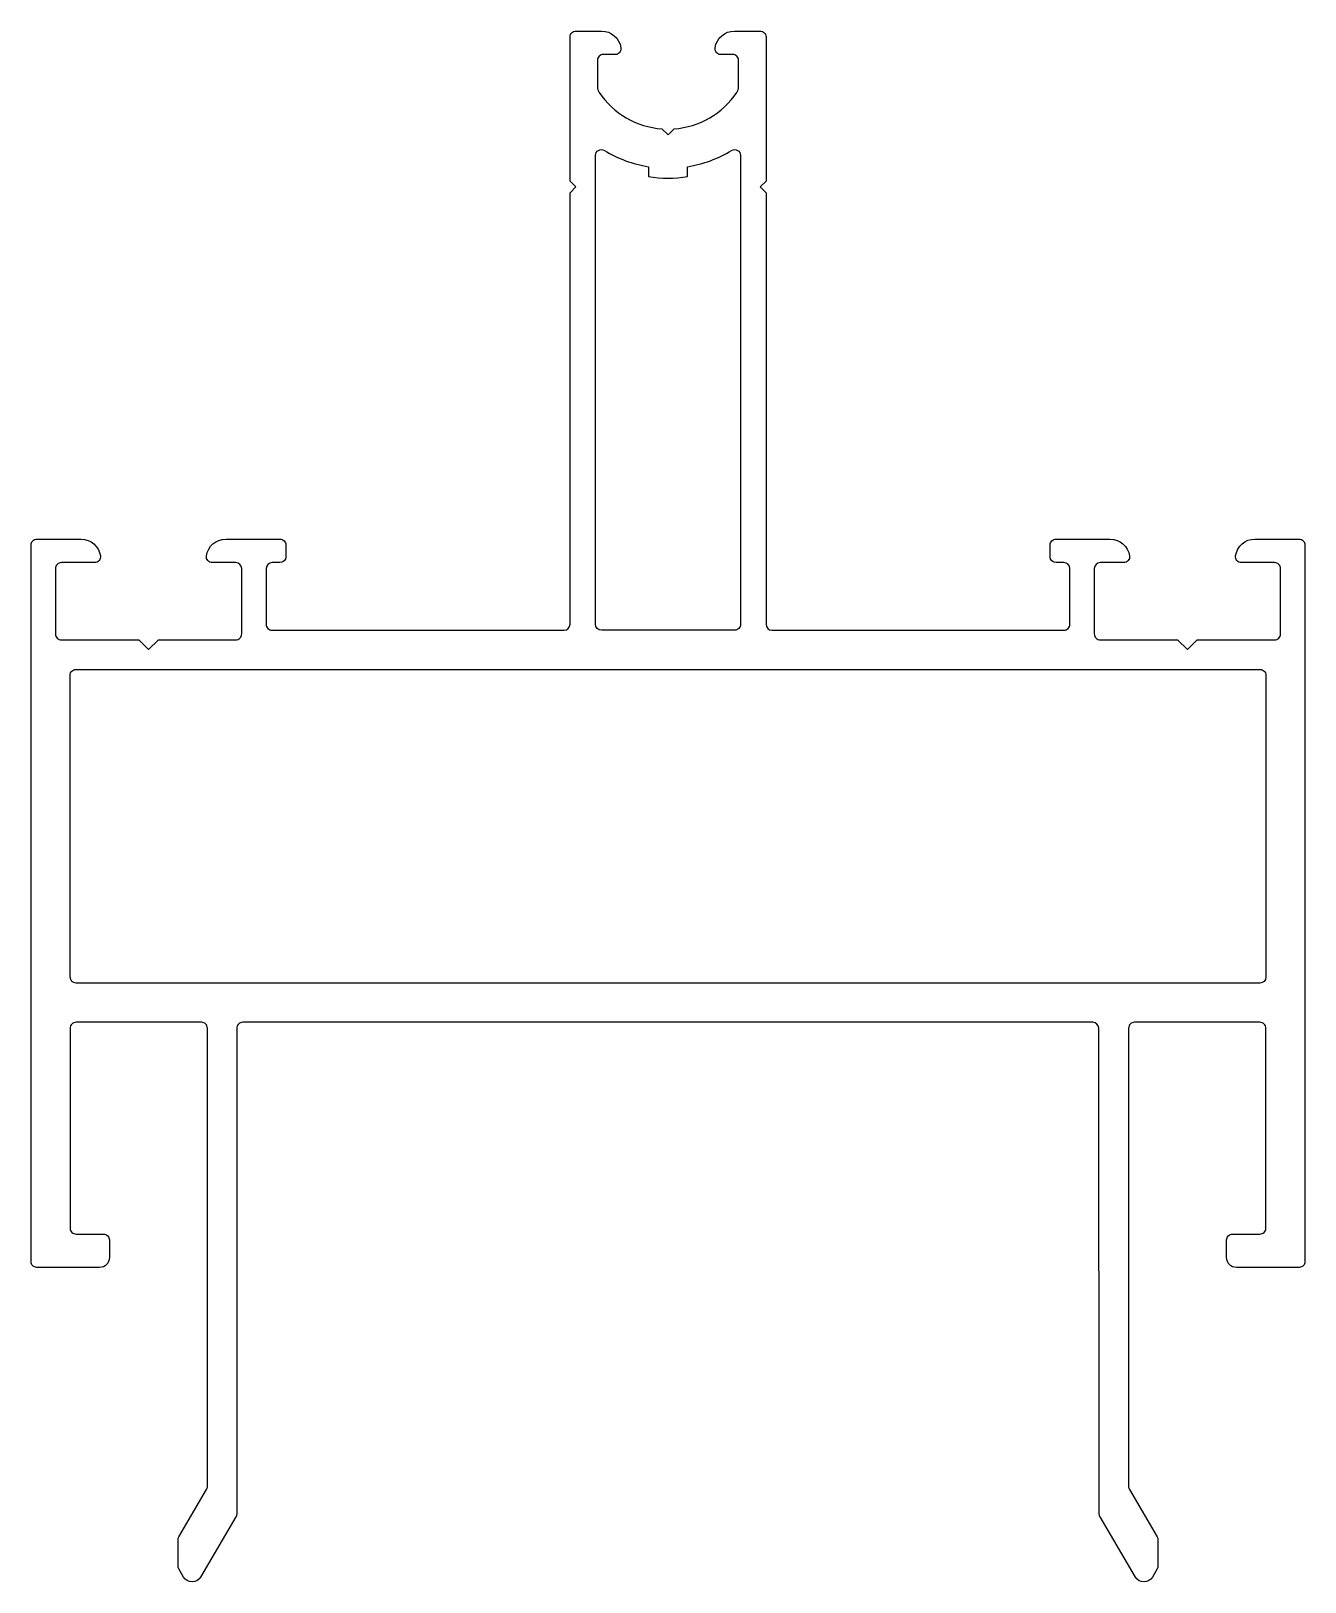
# Model space of a CAD drawing. Extents: x 414 to 479, y 491.2 to 570.3.
import ezdxf

# ---------------------------------------------------------------- set-up
doc = ezdxf.new("R2010")
doc.units = 0
doc.layers.get('0').update_dxf_attribs({"linetype": 'CONTINUOUS'})

msp = doc.modelspace()

# ---------------------------------------------------------------- linework, layer by layer
for points in [[(449.975, 567.177, 0.149524), (450.061, 567.456), (450.061, 568.809, 0.414214), (449.761, 569.109), (449.161, 569.109, -0.45685), (448.864, 569.452, -0.373119), (449.854, 570.309), (451.161, 570.309, -0.414214), (451.461, 570.009), (451.461, 562.659), (451.161, 562.359), (451.461, 562.059), (451.461, 540.056, 0.414212), (451.761, 539.756), (466.661, 539.756, 0.414215), (466.961, 540.056), (466.961, 542.899, 0.414212), (466.661, 543.199), (466.261, 543.199, -0.414211), (465.961, 543.499), (465.961, 544.099, -0.414214), (466.261, 544.399), (469.02, 544.399, -0.372825), (470.01, 543.542, -0.456342), (469.713, 543.199), (468.511, 543.199, 0.414213), (468.211, 542.899), (468.211, 539.563, 0.414214), (468.511, 539.263), (472.461, 539.263), (472.961, 538.763), (473.461, 539.263), (477.411, 539.263, 0.414214), (477.711, 539.563), (477.711, 542.899, 0.414214), (477.411, 543.199), (475.713, 543.199, -0.45685), (475.416, 543.542, -0.375602), (476.406, 544.399), (478.661, 544.399, -0.414214), (478.961, 544.099), (478.961, 507.556, -0.414217), (478.661, 507.256), (475.461, 507.256, -0.414214), (474.961, 507.756), (474.961, 508.656, -0.414214), (475.261, 508.956), (476.661, 508.956, 0.414214), (476.961, 509.256), (476.961, 519.456, 0.414214), (476.661, 519.756), (470.261, 519.756, 0.414214), (469.961, 519.456), (469.961, 496.088, 0.13372), (470.002, 495.935), (471.419, 493.526, -0.13372), (471.461, 493.374), (471.461, 492.036, -0.131652), (471.421, 491.886), (471.178, 491.465, -0.574645), (470.314, 491.462), (468.502, 494.541, -0.133467), (468.461, 494.693), (468.436, 519.456, 0.413923), (468.136, 519.756), (424.761, 519.756, 0.414214), (424.461, 519.456), (424.461, 494.693, -0.13372), (424.419, 494.541), (422.608, 491.462, -0.574645), (421.744, 491.465), (421.501, 491.886, -0.131652), (421.461, 492.036), (421.461, 493.374, -0.13372), (421.502, 493.526), (422.919, 495.935, 0.13372), (422.961, 496.088), (422.961, 519.456, 0.414214), (422.661, 519.756), (416.261, 519.756, 0.414214), (415.961, 519.456), (415.961, 509.256, 0.414214), (416.261, 508.956), (417.661, 508.956, -0.414214), (417.961, 508.656), (417.961, 507.756, -0.414214), (417.461, 507.256), (414.261, 507.256, -0.414214), (413.961, 507.556), (413.961, 544.099, -0.414214), (414.261, 544.399), (416.516, 544.399, -0.372825), (417.505, 543.542, -0.457766), (417.209, 543.199), (415.511, 543.199, 0.414214), (415.211, 542.899), (415.211, 539.563, 0.414214), (415.511, 539.263), (419.461, 539.263), (419.961, 538.763), (420.461, 539.263), (424.411, 539.263, 0.414214), (424.711, 539.563), (424.711, 542.899, 0.414213), (424.411, 543.199), (423.209, 543.199, -0.45685), (422.912, 543.542, -0.374039), (423.901, 544.399), (426.661, 544.399, -0.414214), (426.961, 544.099), (426.961, 543.499, -0.414211), (426.661, 543.199), (426.261, 543.199, 0.414212), (425.961, 542.899), (425.961, 540.056, 0.414215), (426.261, 539.756), (441.161, 539.756, 0.414212), (441.461, 540.056), (441.461, 562.059), (441.761, 562.359), (441.461, 562.659), (441.461, 570.009, -0.414214), (441.761, 570.309), (443.068, 570.309, -0.372825), (444.058, 569.452, -0.457859), (443.761, 569.109), (443.161, 569.109, 0.414214), (442.861, 568.809), (442.861, 567.456, 0.149524), (442.946, 567.177, 0.229816), (446.149, 565.32), (446.461, 565.009), (446.772, 565.32, 0.229816)], [(445.461, 562.883, 0.074597), (447.461, 562.883), (447.461, 563.389, 0.096739), (449.705, 564.218, -0.585079), (450.161, 563.962), (450.161, 540.056, -0.414215), (449.861, 539.756), (443.061, 539.756, -0.414212), (442.761, 540.056), (442.761, 563.962, -0.585079), (443.217, 564.218, 0.096739), (445.461, 563.389)], [(476.661, 537.756, -0.414214), (476.961, 537.456), (476.961, 522.056, -0.414213), (476.661, 521.756), (416.261, 521.756, -0.414213), (415.961, 522.056), (415.961, 537.456, -0.414214), (416.261, 537.756)]]:
    msp.add_lwpolyline(points, format="xyb", close=True)

doc.saveas('drawing.dxf')
